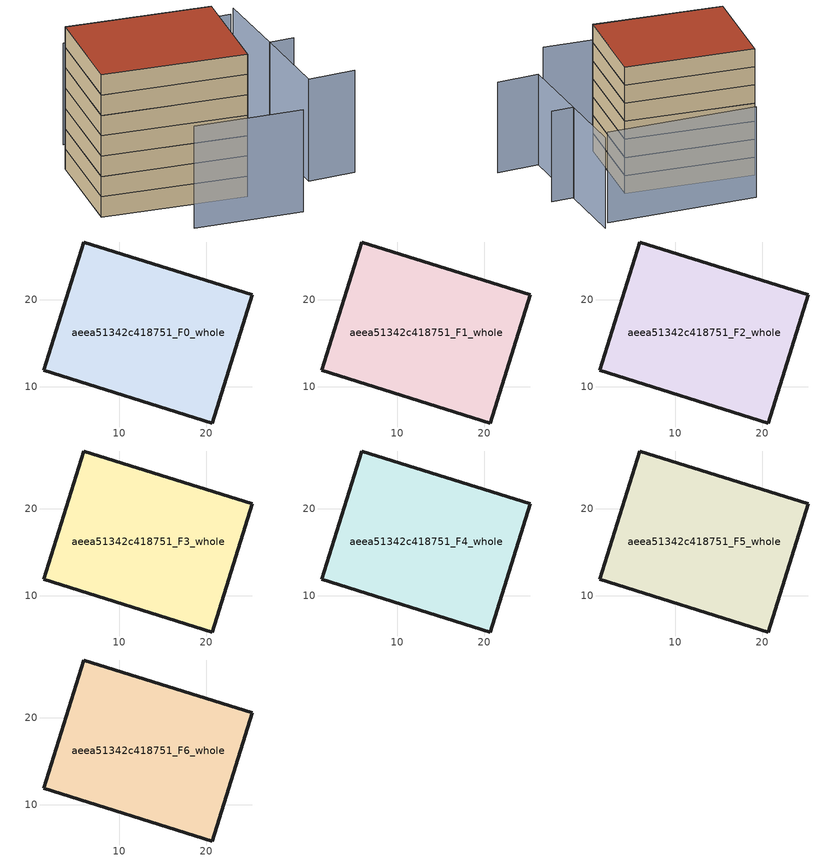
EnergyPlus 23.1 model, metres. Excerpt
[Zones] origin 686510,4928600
aeea51342c418751_F0_whole
 floor ground (EU_floor_Construction): 20.72,5.79 25.36,20.59 5.88,26.69 1.24,11.88 z0
 wall outside (EU_wall_Construction): 5.88,26.69 25.36,20.59 20.72,5.79 1.24,11.88 5.88,26.69 z0:3
aeea51342c418751_F1_whole
 floor to aeea51342c418751_F0_whole (EU_floor_Construction): 20.72,5.79 25.36,20.59 5.88,26.69 1.24,11.88 z3
 wall outside (EU_wall_Construction): 5.88,26.69 25.36,20.59 20.72,5.79 1.24,11.88 5.88,26.69 z3:6
aeea51342c418751_F2_whole
 floor to aeea51342c418751_F1_whole (EU_floor_Construction): 20.72,5.79 25.36,20.59 5.88,26.69 1.24,11.88 z6
 wall outside (EU_wall_Construction): 5.88,26.69 25.36,20.59 20.72,5.79 1.24,11.88 5.88,26.69 z6:9
aeea51342c418751_F3_whole
 floor to aeea51342c418751_F2_whole (EU_floor_Construction): 20.72,5.79 25.36,20.59 5.88,26.69 1.24,11.88 z9
 wall outside (EU_wall_Construction): 5.88,26.69 25.36,20.59 20.72,5.79 1.24,11.88 5.88,26.69 z9:12
aeea51342c418751_F4_whole
 floor to aeea51342c418751_F3_whole (EU_floor_Construction): 20.72,5.79 25.36,20.59 5.88,26.69 1.24,11.88 z12
 wall outside (EU_wall_Construction): 5.88,26.69 25.36,20.59 20.72,5.79 1.24,11.88 5.88,26.69 z12:15
aeea51342c418751_F5_whole
 floor to aeea51342c418751_F4_whole (EU_floor_Construction): 20.72,5.79 25.36,20.59 5.88,26.69 1.24,11.88 z15
 wall outside (EU_wall_Construction): 5.88,26.69 25.36,20.59 20.72,5.79 1.24,11.88 5.88,26.69 z15:18
aeea51342c418751_F6_whole
 floor to aeea51342c418751_F5_whole (EU_floor_Construction): 20.72,5.79 25.36,20.59 5.88,26.69 1.24,11.88 z18
 wall outside (EU_wall_Construction): 5.88,26.69 25.36,20.59 20.72,5.79 1.24,11.88 5.88,26.69 z18:21
 roof outside (EU_roof_Construction): 25.36,20.59 20.72,5.79 1.24,11.88 5.88,26.69 z21
shading: 9.38,2.08 24.09,-2.25 / 36.68,3.67 30.1,4.93 / 30.1,4.93 32.49,17.38 / 35.92,16.52 32.45,17.19 / 32.45,17.19 34.62,28.52 / 33.25,27.2 10.01,32.92 z0:15
[Building]
EU S2 Campaign: North Axis=0; Terrain=City; Solar Distribution=FullExterior
[Site:Location]
Bologna: Latitude=44.5; Longitude=11.25; Time Zone=1; Elevation=37
[SizingPeriod:WeatherFileDays]
AnnualSizingPeriod: Begin Month=1; Begin Day of Month=1; End Month=12; End Day of Month=31; Day of Week for Start Day=Monday; Use Weather File Daylight Saving Period=No; Use Weather File Rain and Snow Indicators=No
[MATERIAL]
EU_InternalMass_Material: Roughness=MediumRough; Thickness=0.1; Conductivity=1; Density=1800; Specific Heat=900; Thermal Absorptance=0.9; Solar Absorptance=0.7; Visible Absorptance=0.7
[MATERIAL:NOMASS] Roughness=MediumRough; Thermal Absorptance=0.9; Solar Absorptance=0.7; Visible Absorptance=0.7
Name | Thermal Resistance
EU_wall_NoMass | 0.905828
EU_roof_NoMass | 0.37593
EU_floor_NoMass | 0.67114
[CONSTRUCTION]
EU_wall_Construction: EU_wall_NoMass
EU_roof_Construction: EU_roof_NoMass
EU_floor_Construction: EU_floor_NoMass
EU_InternalMass_Construction: EU_InternalMass_Material
[ZONE] Type=1; Multiplier=1; Ceiling Height=autocalculate; Volume=950.358; Floor Area=autocalculate; Part of Total Floor Area=Yes
aeea51342c418751_F0_whole; aeea51342c418751_F1_whole; aeea51342c418751_F2_whole; aeea51342c418751_F3_whole; aeea51342c418751_F4_whole; aeea51342c418751_F5_whole; aeea51342c418751_F6_whole
[INTERNALMASS] Construction=EU_InternalMass_Construction; Surface Area=316.786
Name | Zone or ZoneList
aeea51342c418751_F0_whole_EU_InternalMass | aeea51342c418751_F0_whole
aeea51342c418751_F1_whole_EU_InternalMass | aeea51342c418751_F1_whole
aeea51342c418751_F2_whole_EU_InternalMass | aeea51342c418751_F2_whole
aeea51342c418751_F3_whole_EU_InternalMass | aeea51342c418751_F3_whole
aeea51342c418751_F4_whole_EU_InternalMass | aeea51342c418751_F4_whole
aeea51342c418751_F5_whole_EU_InternalMass | aeea51342c418751_F5_whole
aeea51342c418751_F6_whole_EU_InternalMass | aeea51342c418751_F6_whole
[OTHEREQUIPMENT] Fuel Type=Electricity; Design Level Calculation Method=Watts/Area; Power per Zone Floor Area=1; Fraction Latent=0; Fraction Radiant=0; Fraction Lost=0; Carbon Dioxide Generation Rate=0; EndUse Subcategory=EU_Step8_InternalGains
Name | Zone or ZoneList or Space or SpaceList | Schedule
EU_Step8_InternalGain_aeea51342c418751_F0_whole_f000 | aeea51342c418751_F0_whole | EU_Step8_GainSchedule_aeea51342c418751_F0_whole_f000
EU_Step8_InternalGain_aeea51342c418751_F1_whole_f000 | aeea51342c418751_F1_whole | EU_Step8_GainSchedule_aeea51342c418751_F1_whole_f000
EU_Step8_InternalGain_aeea51342c418751_F2_whole_f000 | aeea51342c418751_F2_whole | EU_Step8_GainSchedule_aeea51342c418751_F2_whole_f000
EU_Step8_InternalGain_aeea51342c418751_F3_whole_f000 | aeea51342c418751_F3_whole | EU_Step8_GainSchedule_aeea51342c418751_F3_whole_f000
EU_Step8_InternalGain_aeea51342c418751_F4_whole_f000 | aeea51342c418751_F4_whole | EU_Step8_GainSchedule_aeea51342c418751_F4_whole_f000
EU_Step8_InternalGain_aeea51342c418751_F5_whole_f000 | aeea51342c418751_F5_whole | EU_Step8_GainSchedule_aeea51342c418751_F5_whole_f000
EU_Step8_InternalGain_aeea51342c418751_F6_whole_f000 | aeea51342c418751_F6_whole | EU_Step8_GainSchedule_aeea51342c418751_F6_whole_f000
[ZONEVENTILATION:DESIGNFLOWRATE] Schedule=EU_AlwaysOn; Design Flow Rate Calculation Method=AirChanges/Hour; Air Changes per Hour=0.73129; Ventilation Type=Natural; Fan Pressure Rise=0; Fan Total Efficiency=1; Constant Term Coefficient=1; Temperature Term Coefficient=0; Velocity Term Coefficient=0; Velocity Squared Term Coefficient=0; Minimum Indoor Temperature=-100; Maximum Indoor Temperature=100; Delta Temperature=-100; Minimum Outdoor Temperature=-100; Maximum Outdoor Temperature=100; Maximum Wind Speed=40
Name | Zone or ZoneList or Space or SpaceList
EU_ConstantAir_aeea51342c418751_F0_whole | aeea51342c418751_F0_whole
EU_ConstantAir_aeea51342c418751_F1_whole | aeea51342c418751_F1_whole
EU_ConstantAir_aeea51342c418751_F2_whole | aeea51342c418751_F2_whole
EU_ConstantAir_aeea51342c418751_F3_whole | aeea51342c418751_F3_whole
EU_ConstantAir_aeea51342c418751_F4_whole | aeea51342c418751_F4_whole
EU_ConstantAir_aeea51342c418751_F5_whole | aeea51342c418751_F5_whole
EU_ConstantAir_aeea51342c418751_F6_whole | aeea51342c418751_F6_whole
[HVACTEMPLATE:THERMOSTAT] Constant Heating Setpoint=20; Constant Cooling Setpoint=50
EU_HeatOnly_aeea51342c418751_F0_whole; EU_HeatOnly_aeea51342c418751_F1_whole; EU_HeatOnly_aeea51342c418751_F2_whole; EU_HeatOnly_aeea51342c418751_F3_whole; EU_HeatOnly_aeea51342c418751_F4_whole; EU_HeatOnly_aeea51342c418751_F5_whole; EU_HeatOnly_aeea51342c418751_F6_whole
[HVACTEMPLATE:ZONE:IDEALLOADSAIRSYSTEM] System Availability Schedule=EU_AlwaysOn; Maximum Heating Supply Air Temperature=50; Minimum Cooling Supply Air Temperature=13; Maximum Heating Supply Air Humidity Ratio=0.0156; Minimum Cooling Supply Air Humidity Ratio=0.0077; Heating Limit=NoLimit; Cooling Limit=NoLimit; Heating Availability Schedule=EU_AlwaysOn; Cooling Availability Schedule=EU_CoolingOff; Dehumidification Control Type=ConstantSensibleHeatRatio; Cooling Sensible Heat Ratio=0.7; Dehumidification Setpoint=60; Humidification Control Type=None; Humidification Setpoint=30; Outdoor Air Method=None; Outdoor Air Flow Rate per Person=0.00944; Outdoor Air Flow Rate per Zone Floor Area=0; Outdoor Air Flow Rate per Zone=0; Demand Controlled Ventilation Type=None; Outdoor Air Economizer Type=NoEconomizer; Heat Recovery Type=None; Sensible Heat Recovery Effectiveness=0.7; Latent Heat Recovery Effectiveness=0.65
Name | Template Thermostat
aeea51342c418751_F0_whole | EU_HeatOnly_aeea51342c418751_F0_whole
aeea51342c418751_F1_whole | EU_HeatOnly_aeea51342c418751_F1_whole
aeea51342c418751_F2_whole | EU_HeatOnly_aeea51342c418751_F2_whole
aeea51342c418751_F3_whole | EU_HeatOnly_aeea51342c418751_F3_whole
aeea51342c418751_F4_whole | EU_HeatOnly_aeea51342c418751_F4_whole
aeea51342c418751_F5_whole | EU_HeatOnly_aeea51342c418751_F5_whole
aeea51342c418751_F6_whole | EU_HeatOnly_aeea51342c418751_F6_whole
[SIZING:ZONE] Zone Cooling Design Supply Air Temperature Input Method=SupplyAirTemperature; Zone Cooling Design Supply Air Temperature=13; Zone Heating Design Supply Air Temperature Input Method=SupplyAirTemperature; Zone Heating Design Supply Air Temperature=50; Zone Cooling Design Supply Air Humidity Ratio=0.008; Zone Heating Design Supply Air Humidity Ratio=0.008; Cooling Design Air Flow Method=DesignDay; Cooling Design Air Flow Rate=0; Cooling Minimum Air Flow per Zone Floor Area=0.000762; Cooling Minimum Air Flow=0; Cooling Minimum Air Flow Fraction=0.2; Heating Design Air Flow Method=DesignDay; Heating Design Air Flow Rate=0; Heating Maximum Air Flow per Zone Floor Area=0.002032; Heating Maximum Air Flow=0.141576; Heating Maximum Air Flow Fraction=0.3; Account for Dedicated Outdoor Air System=No; Dedicated Outdoor Air System Control Strategy=NeutralSupplyAir; Dedicated Outdoor Air Low Setpoint Temperature for Design=autosize; Dedicated Outdoor Air High Setpoint Temperature for Design=autosize; Zone Load Sizing Method=Sensible Load Only No Latent Load; Zone Latent Cooling Design Supply Air Humidity Ratio Input Method=HumidityRatioDifference; Zone Cooling Design Supply Air Humidity Ratio Difference=0.005; Zone Latent Heating Design Supply Air Humidity Ratio Input Method=HumidityRatioDifference; Zone Humidification Design Supply Air Humidity Ratio Difference=0.005
aeea51342c418751_F0_whole; aeea51342c418751_F1_whole; aeea51342c418751_F2_whole; aeea51342c418751_F3_whole; aeea51342c418751_F4_whole; aeea51342c418751_F5_whole; aeea51342c418751_F6_whole
[SCHEDULE:CONSTANT]
Name | Hourly Value
EU_AlwaysOn | 1
EU_CoolingOff | 0
[SCHEDULE:FILE] Column Number=1; Rows to Skip at Top=0; Number of Hours of Data=8760; Column Separator=Comma; Interpolate to Timestep=No; Minutes per Item=60; Adjust Schedule for Daylight Savings=Yes
Name | File
EU_Step8_GainSchedule_aeea51342c418751_F0_whole_f000 | ../../schedules/aeea51342c418751/aeea51342c418751_F0_whole_f000_gain.csv
EU_Step8_GainSchedule_aeea51342c418751_F1_whole_f000 | ../../schedules/aeea51342c418751/aeea51342c418751_F1_whole_f000_gain.csv
EU_Step8_GainSchedule_aeea51342c418751_F2_whole_f000 | ../../schedules/aeea51342c418751/aeea51342c418751_F2_whole_f000_gain.csv
EU_Step8_GainSchedule_aeea51342c418751_F3_whole_f000 | ../../schedules/aeea51342c418751/aeea51342c418751_F3_whole_f000_gain.csv
EU_Step8_GainSchedule_aeea51342c418751_F4_whole_f000 | ../../schedules/aeea51342c418751/aeea51342c418751_F4_whole_f000_gain.csv
EU_Step8_GainSchedule_aeea51342c418751_F5_whole_f000 | ../../schedules/aeea51342c418751/aeea51342c418751_F5_whole_f000_gain.csv
EU_Step8_GainSchedule_aeea51342c418751_F6_whole_f000 | ../../schedules/aeea51342c418751/aeea51342c418751_F6_whole_f000_gain.csv
